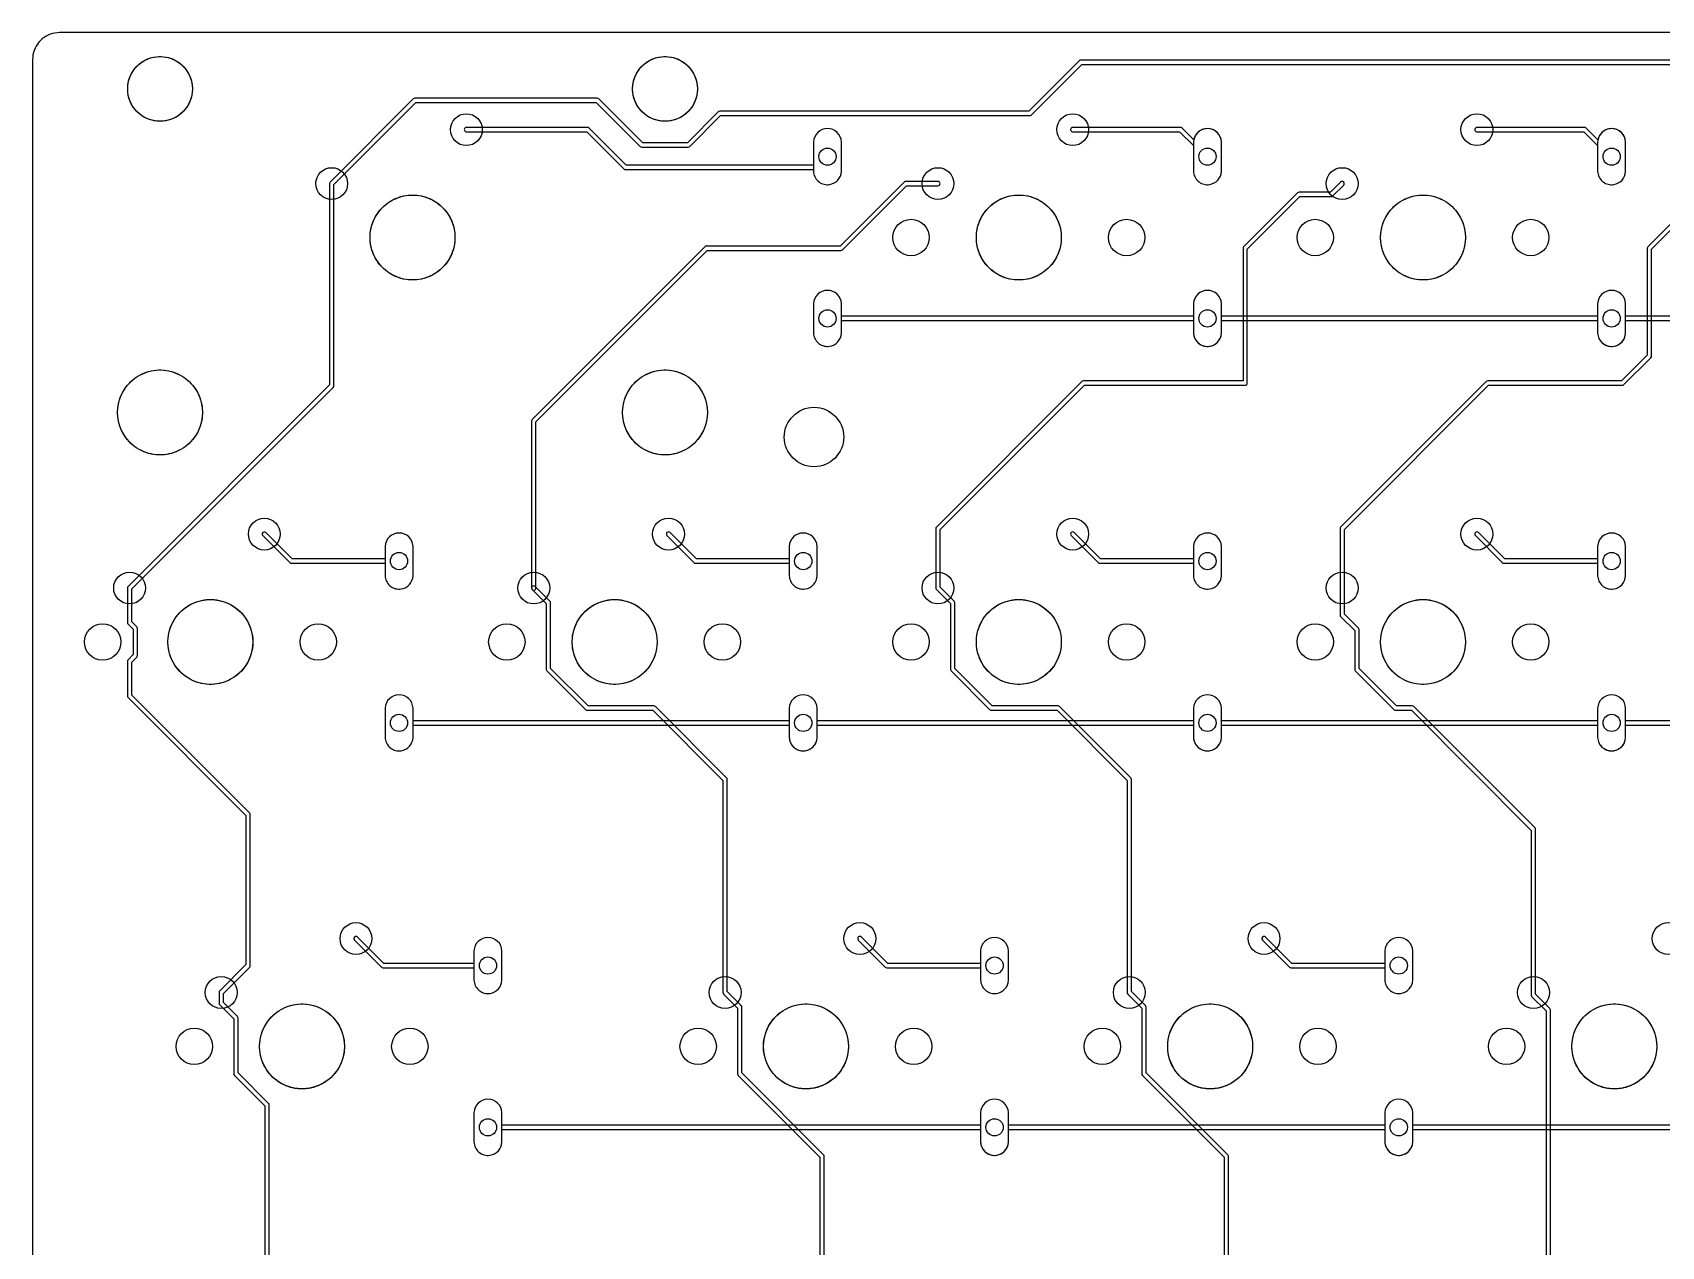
# Model space of a CAD drawing. Header units: millimetres. Extents: x 0 to 364, y 2 to 117.
# Drawn here: x 0 to 76.8, y 59.7 to 116.8 of the extents above; entities that cross this region are included whole.
import ezdxf

# ---------------------------------------------------------------- set-up
doc = ezdxf.new("R2010")
doc.units = ezdxf.units.MM

msp = doc.modelspace()

# ---------------------------------------------------------------- linework, layer by layer
at = {"layer": '16_copper'}
for points in [[(37.562, 109.684, 0.357805), (38.125, 110.305), (38.125, 111.691, 0.952079), (36.805, 111.691), (36.805, 110.305), (36.811, 110.241), (36.824, 110.177), (36.842, 110.115), (36.867, 110.055), (36.898, 109.998), (36.934, 109.944), (36.975, 109.894), (37.021, 109.848), (37.071, 109.807), (37.125, 109.77), (37.182, 109.74), (37.242, 109.715), (37.304, 109.696), (37.368, 109.684), (37.433, 109.677), (37.497, 109.677)], [(55.469, 109.684, 0.357805), (56.032, 110.305), (56.032, 111.691, 0.952079), (54.712, 111.691), (54.712, 110.305), (54.718, 110.241), (54.731, 110.177), (54.749, 110.115), (54.774, 110.055), (54.805, 109.998), (54.841, 109.944), (54.882, 109.894), (54.928, 109.848), (54.978, 109.807), (55.032, 109.77), (55.089, 109.74), (55.149, 109.715), (55.211, 109.696), (55.275, 109.684), (55.34, 109.677), (55.404, 109.677)], [(74.519, 109.684, 0.357805), (75.082, 110.305), (75.082, 111.691, 0.952079), (73.762, 111.691), (73.762, 110.305), (73.768, 110.241), (73.781, 110.177), (73.799, 110.115), (73.824, 110.055), (73.855, 109.998), (73.891, 109.944), (73.932, 109.894), (73.978, 109.848), (74.028, 109.807), (74.082, 109.77), (74.139, 109.74), (74.199, 109.715), (74.261, 109.696), (74.325, 109.684), (74.39, 109.677), (74.454, 109.677)], [(37.562, 102.064, 0.357805), (38.125, 102.685), (38.125, 103.276), (54.712, 103.276), (54.712, 102.685, 0.952079), (56.032, 102.685), (56.032, 104.071, 0.952079), (54.712, 104.071), (54.712, 103.48), (38.125, 103.48), (38.125, 104.071, 0.952079), (36.805, 104.071), (36.805, 102.685), (36.811, 102.621), (36.824, 102.557), (36.842, 102.495), (36.867, 102.435), (36.898, 102.378), (36.934, 102.324), (36.975, 102.274), (37.021, 102.228), (37.071, 102.187), (37.125, 102.15), (37.182, 102.12), (37.242, 102.095), (37.304, 102.076), (37.368, 102.064), (37.433, 102.057), (37.497, 102.057)], [(74.519, 102.064, 0.357805), (75.082, 102.685), (75.082, 104.071, 0.952079), (73.762, 104.071), (73.762, 102.685), (73.768, 102.621), (73.781, 102.557), (73.799, 102.495), (73.824, 102.435), (73.855, 102.378), (73.891, 102.324), (73.932, 102.274), (73.978, 102.228), (74.028, 102.187), (74.082, 102.15), (74.139, 102.12), (74.199, 102.095), (74.261, 102.076), (74.325, 102.064), (74.39, 102.057), (74.454, 102.057)], [(17.369, 90.634, 0.357805), (17.932, 91.255), (17.932, 92.641, 0.952079), (16.612, 92.641), (16.612, 91.255), (16.618, 91.191), (16.631, 91.127), (16.649, 91.065), (16.674, 91.005), (16.705, 90.948), (16.741, 90.894), (16.782, 90.844), (16.828, 90.798), (16.878, 90.757), (16.932, 90.72), (16.989, 90.69), (17.049, 90.665), (17.111, 90.646), (17.175, 90.634), (17.24, 90.627), (17.304, 90.627)], [(36.419, 90.634, 0.357805), (36.982, 91.255), (36.982, 92.641, 0.952079), (35.662, 92.641), (35.662, 91.255), (35.668, 91.191), (35.681, 91.127), (35.699, 91.065), (35.724, 91.005), (35.755, 90.948), (35.791, 90.894), (35.832, 90.844), (35.878, 90.798), (35.928, 90.757), (35.982, 90.72), (36.039, 90.69), (36.099, 90.665), (36.161, 90.646), (36.225, 90.634), (36.29, 90.627), (36.354, 90.627)], [(55.469, 90.634, 0.357805), (56.032, 91.255), (56.032, 92.641, 0.952079), (54.712, 92.641), (54.712, 91.255), (54.718, 91.191), (54.731, 91.127), (54.749, 91.065), (54.774, 91.005), (54.805, 90.948), (54.841, 90.894), (54.882, 90.844), (54.928, 90.798), (54.978, 90.757), (55.032, 90.72), (55.089, 90.69), (55.149, 90.665), (55.211, 90.646), (55.275, 90.634), (55.34, 90.627), (55.404, 90.627)], [(74.519, 90.634, 0.357805), (75.082, 91.255), (75.082, 92.641, 0.952079), (73.762, 92.641), (73.762, 91.255), (73.768, 91.191), (73.781, 91.127), (73.799, 91.065), (73.824, 91.005), (73.855, 90.948), (73.891, 90.894), (73.932, 90.844), (73.978, 90.798), (74.028, 90.757), (74.082, 90.72), (74.139, 90.69), (74.199, 90.665), (74.261, 90.646), (74.325, 90.634), (74.39, 90.627), (74.454, 90.627)], [(17.369, 83.014, 0.357805), (17.932, 83.635), (17.932, 85.021, 0.952079), (16.612, 85.021), (16.612, 83.635), (16.618, 83.571), (16.631, 83.507), (16.649, 83.445), (16.674, 83.385), (16.705, 83.328), (16.741, 83.274), (16.782, 83.224), (16.828, 83.178), (16.878, 83.137), (16.932, 83.1), (16.989, 83.07), (17.049, 83.045), (17.111, 83.026), (17.175, 83.014), (17.24, 83.007), (17.304, 83.007)], [(36.419, 83.014, 0.357805), (36.982, 83.635), (36.982, 85.021, 0.952079), (35.662, 85.021), (35.662, 83.635), (35.668, 83.571), (35.681, 83.507), (35.699, 83.445), (35.724, 83.385), (35.755, 83.328), (35.791, 83.274), (35.832, 83.224), (35.878, 83.178), (35.928, 83.137), (35.982, 83.1), (36.039, 83.07), (36.099, 83.045), (36.161, 83.026), (36.225, 83.014), (36.29, 83.007), (36.354, 83.007)], [(55.469, 83.014, 0.357805), (56.032, 83.635), (56.032, 85.021, 0.952079), (54.712, 85.021), (54.712, 83.635), (54.718, 83.571), (54.731, 83.507), (54.749, 83.445), (54.774, 83.385), (54.805, 83.328), (54.841, 83.274), (54.882, 83.224), (54.928, 83.178), (54.978, 83.137), (55.032, 83.1), (55.089, 83.07), (55.149, 83.045), (55.211, 83.026), (55.275, 83.014), (55.34, 83.007), (55.404, 83.007)], [(74.519, 83.014, 0.357805), (75.082, 83.635), (75.082, 85.021, 0.952079), (73.762, 85.021), (73.762, 83.635), (73.768, 83.571), (73.781, 83.507), (73.799, 83.445), (73.824, 83.385), (73.855, 83.328), (73.891, 83.274), (73.932, 83.224), (73.978, 83.178), (74.028, 83.137), (74.082, 83.1), (74.139, 83.07), (74.199, 83.045), (74.261, 83.026), (74.325, 83.014), (74.39, 83.007), (74.454, 83.007)], [(21.56, 71.584, 0.357805), (22.123, 72.205), (22.123, 73.591, 0.952079), (20.803, 73.591), (20.803, 72.205), (20.809, 72.141), (20.822, 72.077), (20.84, 72.015), (20.865, 71.955), (20.896, 71.898), (20.932, 71.844), (20.973, 71.794), (21.019, 71.748), (21.069, 71.707), (21.123, 71.67), (21.18, 71.64), (21.24, 71.615), (21.302, 71.596), (21.366, 71.584), (21.431, 71.577), (21.495, 71.577)], [(45.436, 71.584, 0.357805), (45.999, 72.205), (45.999, 73.591, 0.952079), (44.679, 73.591), (44.679, 72.205), (44.685, 72.141), (44.698, 72.077), (44.716, 72.015), (44.741, 71.955), (44.772, 71.898), (44.808, 71.844), (44.849, 71.794), (44.895, 71.748), (44.945, 71.707), (44.999, 71.67), (45.056, 71.64), (45.116, 71.615), (45.178, 71.596), (45.242, 71.584), (45.307, 71.577), (45.371, 71.577)], [(64.486, 71.584, 0.357805), (65.049, 72.205), (65.049, 73.591, 0.952079), (63.729, 73.591), (63.729, 72.205), (63.735, 72.141), (63.748, 72.077), (63.766, 72.015), (63.791, 71.955), (63.822, 71.898), (63.858, 71.844), (63.899, 71.794), (63.945, 71.748), (63.995, 71.707), (64.049, 71.67), (64.106, 71.64), (64.166, 71.615), (64.228, 71.596), (64.292, 71.584), (64.357, 71.577), (64.421, 71.577)], [(21.56, 63.964, 0.357805), (22.123, 64.585), (22.123, 65.971, 0.952079), (20.803, 65.971), (20.803, 64.585), (20.809, 64.521), (20.822, 64.457), (20.84, 64.395), (20.865, 64.335), (20.896, 64.278), (20.932, 64.224), (20.973, 64.174), (21.019, 64.128), (21.069, 64.087), (21.123, 64.05), (21.18, 64.02), (21.24, 63.995), (21.302, 63.976), (21.366, 63.964), (21.431, 63.957), (21.495, 63.957)], [(45.436, 63.964, 0.357805), (45.999, 64.585), (45.999, 65.971, 0.952079), (44.679, 65.971), (44.679, 64.585), (44.685, 64.521), (44.698, 64.457), (44.716, 64.395), (44.741, 64.335), (44.772, 64.278), (44.808, 64.224), (44.849, 64.174), (44.895, 64.128), (44.945, 64.087), (44.999, 64.05), (45.056, 64.02), (45.116, 63.995), (45.178, 63.976), (45.242, 63.964), (45.307, 63.957), (45.371, 63.957)], [(64.486, 63.964, 0.357805), (65.049, 64.585), (65.049, 65.971, 0.952079), (63.729, 65.971), (63.729, 64.585), (63.735, 64.521), (63.748, 64.457), (63.766, 64.395), (63.791, 64.335), (63.822, 64.278), (63.858, 64.224), (63.899, 64.174), (63.945, 64.128), (63.995, 64.087), (64.049, 64.05), (64.106, 64.02), (64.166, 63.995), (64.228, 63.976), (64.292, 63.964), (64.357, 63.957), (64.421, 63.957)]]:
    msp.add_lwpolyline(points, format="xyb", close=True, dxfattribs=at)
for points in [[(56.363, 52.62), (56.363, 63.917, 0.198912), (56.333, 63.989), (52.483, 67.839), (52.483, 70.936, 0.198912), (52.453, 71.008), (51.791, 71.67), (51.791, 81.661, 0.198912), (51.761, 81.733), (48.402, 85.092, 0.198912), (48.33, 85.122), (45.233, 85.122), (43.466, 86.889), (43.466, 89.986, 0.198912), (43.436, 90.058), (42.774, 90.72), (42.774, 93.43), (49.572, 100.228), (57.15, 100.228, 0.414214), (57.252, 100.33), (57.252, 106.638), (59.732, 109.118), (61.214, 109.118, 0.198912), (61.286, 109.148), (61.794, 109.656, 1), (61.65, 109.8), (61.172, 109.322), (59.69, 109.322, 0.198912), (59.618, 109.292), (57.078, 106.752, 0.198912), (57.048, 106.68), (57.048, 100.432), (49.53, 100.432, 0.198912), (49.458, 100.402), (42.6, 93.544, 0.198912), (42.57, 93.472), (42.57, 90.678, 0.198912), (42.6, 90.606), (43.263, 89.944), (43.263, 86.847, 0.198912), (43.292, 86.775), (45.119, 84.948, 0.198912), (45.191, 84.919), (48.288, 84.919), (51.587, 81.619), (51.587, 71.628, 0.198912), (51.617, 71.556), (52.28, 70.894), (52.28, 67.797, 0.198912), (52.309, 67.725), (56.159, 63.875), (56.159, 52.578, 0.198912)], [(78.668, 109.292), (76.128, 106.752, 0.198912), (76.098, 106.68), (76.098, 101.642), (74.888, 100.432), (68.58, 100.432, 0.198912), (68.508, 100.402), (61.65, 93.544, 0.198912), (61.62, 93.472), (61.62, 89.408, 0.198912), (61.65, 89.336), (62.313, 88.674), (62.313, 86.847, 0.198912), (62.342, 86.775), (64.169, 84.948, 0.198912), (64.241, 84.919), (64.982, 84.919), (70.637, 79.263), (70.637, 71.501, 0.198912), (70.667, 71.429), (71.33, 70.767), (71.33, 56.458, 0.198912)], [(71.533, 56.5), (71.533, 70.809, 0.198912), (71.503, 70.881), (70.841, 71.543), (70.841, 79.305, 0.198912), (70.811, 79.377), (65.096, 85.092, 0.198912), (65.024, 85.122), (64.283, 85.122), (62.516, 86.889), (62.516, 88.716, 0.198912), (62.486, 88.788), (61.824, 89.45), (61.824, 93.43), (68.622, 100.228), (74.93, 100.228, 0.198912), (75.002, 100.258), (76.272, 101.528, 0.198912), (76.302, 101.6), (76.302, 106.638), (78.782, 109.118)], [(37.313, 52.62), (37.313, 63.917, 0.198912), (37.283, 63.989), (33.433, 67.839), (33.433, 70.936, 0.198912), (33.403, 71.008), (32.741, 71.67), (32.741, 81.661, 0.198912), (32.711, 81.733), (29.352, 85.092, 0.198912), (29.28, 85.122), (26.183, 85.122), (24.416, 86.889), (24.416, 89.986, 0.198912), (24.386, 90.058), (23.694, 90.75, 1), (23.55, 90.606), (24.213, 89.944), (24.213, 86.847, 0.198912), (24.242, 86.775), (26.069, 84.948, 0.198912), (26.141, 84.919), (29.238, 84.919), (32.537, 81.619), (32.537, 71.628, 0.198912), (32.567, 71.556), (33.23, 70.894), (33.23, 67.797, 0.198912), (33.259, 67.725), (37.109, 63.875), (37.109, 52.578, 0.198912)]]:
    msp.add_lwpolyline(points, format="xyb", dxfattribs=at)
at = {"layer": '1_copper'}
for points in [[(287.147, 115.545), (49.403, 115.545, 0.198912), (49.331, 115.515), (46.948, 113.132), (32.386, 113.132, 0.198912), (32.314, 113.102), (30.86, 111.647), (28.754, 111.647), (26.683, 113.719, 0.198912), (26.611, 113.749), (18.016, 113.749, 0.198912), (17.944, 113.719), (14.025, 109.8, 0.198912), (13.995, 109.728), (13.995, 100.245), (4.5, 90.75, 0.198912), (4.47, 90.678), (4.47, 89.046, 0.198912), (4.5, 88.974), (4.74, 88.734), (4.74, 87.542), (4.5, 87.302, 0.198912), (4.47, 87.23), (4.47, 85.598, 0.198912), (4.5, 85.526), (10.058, 79.968), (10.058, 72.94), (8.818, 71.7, 0.198912), (8.788, 71.628), (8.788, 71.12, 0.198912), (8.818, 71.048), (9.481, 70.386), (9.481, 67.797, 0.198912), (9.51, 67.725), (10.947, 66.288), (10.947, 52.578, 0.198912)], [(11.151, 52.62), (11.151, 66.33, 0.198912), (11.121, 66.402), (9.684, 67.839), (9.684, 70.428, 0.198912), (9.654, 70.5), (8.992, 71.162), (8.992, 71.586), (10.232, 72.826, 0.198912), (10.262, 72.898), (10.262, 80.01, 0.198912), (10.232, 80.082), (4.674, 85.64), (4.674, 87.188), (4.914, 87.428, 0.198912), (4.943, 87.5), (4.943, 88.776, 0.198912), (4.914, 88.848), (4.674, 89.088), (4.674, 90.636), (14.169, 100.131, 0.198912), (14.199, 100.203), (14.199, 109.686), (18.058, 113.545), (26.569, 113.545), (28.641, 111.474, 0.198912), (28.712, 111.444), (30.902, 111.444, 0.198912), (30.973, 111.474), (32.428, 112.928), (46.99, 112.928, 0.198912), (47.062, 112.958), (49.445, 115.341), (287.105, 115.341)], [(92.812, 103.48), (75.082, 103.48), (75.082, 104.071, 0.952079), (73.762, 104.071), (73.762, 103.48), (56.032, 103.48), (56.032, 104.071, 0.952079), (54.712, 104.071), (54.712, 102.685), (54.718, 102.621), (54.731, 102.557), (54.749, 102.495), (54.774, 102.435), (54.805, 102.378), (54.841, 102.324), (54.882, 102.274), (54.928, 102.228), (54.978, 102.187), (55.032, 102.15), (55.089, 102.12), (55.149, 102.095), (55.211, 102.076), (55.275, 102.064), (55.34, 102.057), (55.404, 102.057), (55.469, 102.064, 0.357805), (56.032, 102.685), (56.032, 103.276), (73.762, 103.276), (73.762, 102.685, 0.952079), (75.082, 102.685), (75.082, 103.276), (92.812, 103.276)], [(92.812, 84.43), (75.082, 84.43), (75.082, 85.021, 0.952079), (73.762, 85.021), (73.762, 84.43), (56.032, 84.43), (56.032, 85.021, 0.952079), (54.712, 85.021), (54.712, 84.43), (36.982, 84.43), (36.982, 85.021, 0.952079), (35.662, 85.021), (35.662, 84.43), (17.932, 84.43), (17.932, 85.021, 0.952079), (16.612, 85.021), (16.612, 83.635), (16.618, 83.571), (16.631, 83.507), (16.649, 83.445), (16.674, 83.385), (16.705, 83.328), (16.741, 83.274), (16.782, 83.224), (16.828, 83.178), (16.878, 83.137), (16.932, 83.1), (16.989, 83.07), (17.049, 83.045), (17.111, 83.026), (17.175, 83.014), (17.24, 83.007), (17.304, 83.007), (17.369, 83.014, 0.357805), (17.932, 83.635), (17.932, 84.226), (35.662, 84.226), (35.662, 83.635, 0.952079), (36.982, 83.635), (36.982, 84.226), (54.712, 84.226), (54.712, 83.635, 0.952079), (56.032, 83.635), (56.032, 84.226), (73.762, 84.226), (73.762, 83.635, 0.952079), (75.082, 83.635), (75.082, 84.226), (92.812, 84.226)], [(82.779, 65.38), (65.049, 65.38), (65.049, 65.971, 0.952079), (63.729, 65.971), (63.729, 65.38), (45.999, 65.38), (45.999, 65.971, 0.952079), (44.679, 65.971), (44.679, 65.38), (22.123, 65.38), (22.123, 65.971, 0.952079), (20.803, 65.971), (20.803, 64.585), (20.809, 64.521), (20.822, 64.457), (20.84, 64.395), (20.865, 64.335), (20.896, 64.278), (20.932, 64.224), (20.973, 64.174), (21.019, 64.128), (21.069, 64.087), (21.123, 64.05), (21.18, 64.02), (21.24, 63.995), (21.302, 63.976), (21.366, 63.964), (21.431, 63.957), (21.495, 63.957), (21.56, 63.964, 0.357805), (22.123, 64.585), (22.123, 65.176), (44.679, 65.176), (44.679, 64.585, 0.952079), (45.999, 64.585), (45.999, 65.176), (63.729, 65.176), (63.729, 64.585, 0.952079), (65.049, 64.585), (65.049, 65.176), (82.779, 65.176)]]:
    msp.add_lwpolyline(points, format="xyb", dxfattribs=at)
for points in [[(37.562, 109.684, 0.357805), (38.125, 110.305), (38.125, 111.691, 0.952079), (36.805, 111.691), (36.805, 110.592), (27.982, 110.592), (26.234, 112.34, 0.198912), (26.162, 112.37), (20.447, 112.37, 0.921463), (20.43, 112.168), (20.447, 112.166), (26.12, 112.166), (27.868, 110.418, 0.198912), (27.94, 110.388), (36.805, 110.388), (36.805, 110.305), (36.811, 110.241), (36.824, 110.177), (36.842, 110.115), (36.867, 110.055), (36.898, 109.998), (36.934, 109.944), (36.975, 109.894), (37.021, 109.848), (37.071, 109.807), (37.125, 109.77), (37.182, 109.74), (37.242, 109.715), (37.304, 109.696), (37.368, 109.684), (37.433, 109.677), (37.497, 109.677)], [(55.469, 109.684, 0.357805), (56.032, 110.305), (56.032, 111.691, 0.883004), (54.725, 111.789), (54.174, 112.34, 0.198912), (54.102, 112.37), (49.022, 112.37, 0.921463), (49.005, 112.168), (49.022, 112.166), (54.06, 112.166), (54.712, 111.515), (54.712, 110.305), (54.718, 110.241), (54.731, 110.177), (54.749, 110.115), (54.774, 110.055), (54.805, 109.998), (54.841, 109.944), (54.882, 109.894), (54.928, 109.848), (54.978, 109.807), (55.032, 109.77), (55.089, 109.74), (55.149, 109.715), (55.211, 109.696), (55.275, 109.684), (55.34, 109.677), (55.404, 109.677)], [(74.519, 109.684, 0.357805), (75.082, 110.305), (75.082, 111.691, 0.883004), (73.775, 111.789), (73.224, 112.34, 0.198912), (73.152, 112.37), (68.072, 112.37, 0.921463), (68.055, 112.168), (68.072, 112.166), (73.11, 112.166), (73.762, 111.515), (73.762, 110.305), (73.768, 110.241), (73.781, 110.177), (73.799, 110.115), (73.824, 110.055), (73.855, 109.998), (73.891, 109.944), (73.932, 109.894), (73.978, 109.848), (74.028, 109.807), (74.082, 109.77), (74.139, 109.74), (74.199, 109.715), (74.261, 109.696), (74.325, 109.684), (74.39, 109.677), (74.454, 109.677)], [(23.639, 90.578, 0.366248), (23.724, 90.678), (23.724, 98.51), (31.792, 106.578), (38.1, 106.578, 0.198912), (38.172, 106.608), (41.19, 109.626), (42.672, 109.626, 1), (42.672, 109.83), (41.148, 109.83, 0.198912), (41.076, 109.8), (38.058, 106.782), (31.75, 106.782, 0.198912), (31.678, 106.752), (23.55, 98.624, 0.198912), (23.52, 98.552), (23.52, 90.678), (23.524, 90.653), (23.533, 90.63), (23.547, 90.609), (23.566, 90.593), (23.589, 90.582), (23.614, 90.577)], [(37.562, 102.064, 0.357805), (38.125, 102.685), (38.125, 104.071, 0.952079), (36.805, 104.071), (36.805, 102.685), (36.811, 102.621), (36.824, 102.557), (36.842, 102.495), (36.867, 102.435), (36.898, 102.378), (36.934, 102.324), (36.975, 102.274), (37.021, 102.228), (37.071, 102.187), (37.125, 102.15), (37.182, 102.12), (37.242, 102.095), (37.304, 102.076), (37.368, 102.064), (37.433, 102.057), (37.497, 102.057)], [(17.369, 90.634, 0.357805), (17.932, 91.255), (17.932, 92.641, 0.952079), (16.612, 92.641), (16.612, 92.05), (12.234, 92.05), (10.994, 93.29, 1), (10.85, 93.146), (12.12, 91.876, 0.198912), (12.192, 91.846), (16.612, 91.846), (16.612, 91.255), (16.618, 91.191), (16.631, 91.127), (16.649, 91.065), (16.674, 91.005), (16.705, 90.948), (16.741, 90.894), (16.782, 90.844), (16.828, 90.798), (16.878, 90.757), (16.932, 90.72), (16.989, 90.69), (17.049, 90.665), (17.111, 90.646), (17.175, 90.634), (17.24, 90.627), (17.304, 90.627)], [(36.419, 90.634, 0.357805), (36.982, 91.255), (36.982, 92.641, 0.952079), (35.662, 92.641), (35.662, 92.05), (31.284, 92.05), (30.044, 93.29, 1), (29.9, 93.146), (31.17, 91.876, 0.198912), (31.242, 91.846), (35.662, 91.846), (35.662, 91.255), (35.668, 91.191), (35.681, 91.127), (35.699, 91.065), (35.724, 91.005), (35.755, 90.948), (35.791, 90.894), (35.832, 90.844), (35.878, 90.798), (35.928, 90.757), (35.982, 90.72), (36.039, 90.69), (36.099, 90.665), (36.161, 90.646), (36.225, 90.634), (36.29, 90.627), (36.354, 90.627)], [(55.469, 90.634, 0.357805), (56.032, 91.255), (56.032, 92.641, 0.952079), (54.712, 92.641), (54.712, 92.05), (50.334, 92.05), (49.094, 93.29, 1), (48.95, 93.146), (50.22, 91.876, 0.198912), (50.292, 91.846), (54.712, 91.846), (54.712, 91.255), (54.718, 91.191), (54.731, 91.127), (54.749, 91.065), (54.774, 91.005), (54.805, 90.948), (54.841, 90.894), (54.882, 90.844), (54.928, 90.798), (54.978, 90.757), (55.032, 90.72), (55.089, 90.69), (55.149, 90.665), (55.211, 90.646), (55.275, 90.634), (55.34, 90.627), (55.404, 90.627)], [(74.519, 90.634, 0.357805), (75.082, 91.255), (75.082, 92.641, 0.952079), (73.762, 92.641), (73.762, 92.05), (69.384, 92.05), (68.144, 93.29, 1), (68, 93.146), (69.27, 91.876, 0.198912), (69.342, 91.846), (73.762, 91.846), (73.762, 91.255), (73.768, 91.191), (73.781, 91.127), (73.799, 91.065), (73.824, 91.005), (73.855, 90.948), (73.891, 90.894), (73.932, 90.844), (73.978, 90.798), (74.028, 90.757), (74.082, 90.72), (74.139, 90.69), (74.199, 90.665), (74.261, 90.646), (74.325, 90.634), (74.39, 90.627), (74.454, 90.627)], [(21.56, 71.584, 0.357805), (22.123, 72.205), (22.123, 73.591, 0.952079), (20.803, 73.591), (20.803, 73), (16.552, 73), (15.312, 74.24, 1), (15.168, 74.096), (16.438, 72.826, 0.198912), (16.51, 72.796), (20.803, 72.796), (20.803, 72.205), (20.809, 72.141), (20.822, 72.077), (20.84, 72.015), (20.865, 71.955), (20.896, 71.898), (20.932, 71.844), (20.973, 71.794), (21.019, 71.748), (21.069, 71.707), (21.123, 71.67), (21.18, 71.64), (21.24, 71.615), (21.302, 71.596), (21.366, 71.584), (21.431, 71.577), (21.495, 71.577)], [(45.436, 71.584, 0.357805), (45.999, 72.205), (45.999, 73.591, 0.952079), (44.679, 73.591), (44.679, 73), (40.301, 73), (39.061, 74.24, 1), (38.917, 74.096), (40.187, 72.826, 0.198912), (40.259, 72.796), (44.679, 72.796), (44.679, 72.205), (44.685, 72.141), (44.698, 72.077), (44.716, 72.015), (44.741, 71.955), (44.772, 71.898), (44.808, 71.844), (44.849, 71.794), (44.895, 71.748), (44.945, 71.707), (44.999, 71.67), (45.056, 71.64), (45.116, 71.615), (45.178, 71.596), (45.242, 71.584), (45.307, 71.577), (45.371, 71.577)], [(64.486, 71.584, 0.357805), (65.049, 72.205), (65.049, 73.591, 0.952079), (63.729, 73.591), (63.729, 73), (59.351, 73), (58.111, 74.24, 1), (57.967, 74.096), (59.237, 72.826, 0.198912), (59.309, 72.796), (63.729, 72.796), (63.729, 72.205), (63.735, 72.141), (63.748, 72.077), (63.766, 72.015), (63.791, 71.955), (63.822, 71.898), (63.858, 71.844), (63.899, 71.794), (63.945, 71.748), (63.995, 71.707), (64.049, 71.67), (64.106, 71.64), (64.166, 71.615), (64.228, 71.596), (64.292, 71.584), (64.357, 71.577), (64.421, 71.577)]]:
    msp.add_lwpolyline(points, format="xyb", close=True, dxfattribs=at)
at = {"layer": 'drills_NPTH'}
for centre, radius in [((6.007, 114.188), 1.525), ((29.807, 114.188), 1.525), ((17.907, 107.188), 2), ((46.482, 107.188), 2), ((65.532, 107.188), 2), ((6.007, 98.948), 2), ((29.807, 98.948), 2), ((8.382, 88.138), 2), ((27.432, 88.138), 2), ((46.482, 88.138), 2), ((65.532, 88.138), 2), ((12.7, 69.088), 2), ((36.449, 69.088), 2), ((55.499, 69.088), 2), ((74.549, 69.088), 2)]:
    msp.add_circle(centre, radius, dxfattribs=at)
at = {"layer": 'drills_PTH'}
for centre, radius in [((20.447, 112.268), 0.75), ((49.022, 112.268), 0.75), ((68.072, 112.268), 0.75), ((37.465, 110.998), 0.406), ((55.372, 110.998), 0.406), ((74.422, 110.998), 0.406), ((14.097, 109.728), 0.75), ((42.672, 109.728), 0.75), ((61.722, 109.728), 0.75), ((41.402, 107.188), 0.857), ((51.562, 107.188), 0.857), ((60.452, 107.188), 0.857), ((70.612, 107.188), 0.857), ((37.465, 103.378), 0.406), ((55.372, 103.378), 0.406), ((74.422, 103.378), 0.406), ((36.83, 97.79), 1.4), ((10.922, 93.218), 0.75), ((29.972, 93.218), 0.75), ((49.022, 93.218), 0.75), ((68.072, 93.218), 0.75), ((17.272, 91.948), 0.406), ((36.322, 91.948), 0.406), ((55.372, 91.948), 0.406), ((74.422, 91.948), 0.406), ((4.572, 90.678), 0.75), ((23.622, 90.678), 0.75), ((42.672, 90.678), 0.75), ((61.722, 90.678), 0.75), ((3.302, 88.138), 0.857), ((13.462, 88.138), 0.857), ((22.352, 88.138), 0.857), ((32.512, 88.138), 0.857), ((41.402, 88.138), 0.857), ((51.562, 88.138), 0.857), ((60.452, 88.138), 0.857), ((70.612, 88.138), 0.857), ((17.272, 84.328), 0.406), ((36.322, 84.328), 0.406), ((55.372, 84.328), 0.406), ((74.422, 84.328), 0.406), ((15.24, 74.168), 0.75), ((38.989, 74.168), 0.75), ((58.039, 74.168), 0.75), ((77.089, 74.168), 0.75), ((21.463, 72.898), 0.406), ((45.339, 72.898), 0.406), ((64.389, 72.898), 0.406), ((8.89, 71.628), 0.75), ((32.639, 71.628), 0.75), ((51.689, 71.628), 0.75), ((70.739, 71.628), 0.75), ((7.62, 69.088), 0.857), ((17.78, 69.088), 0.857), ((31.369, 69.088), 0.857), ((41.529, 69.088), 0.857), ((50.419, 69.088), 0.857), ((60.579, 69.088), 0.857), ((69.469, 69.088), 0.857), ((21.463, 65.278), 0.406), ((45.339, 65.278), 0.406), ((64.389, 65.278), 0.406)]:
    msp.add_circle(centre, radius, dxfattribs=at)
at = {"layer": 'holes'}
for points in [[(7.532, 114.134), (7.524, 114.025), (7.509, 113.917), (7.486, 113.811), (7.455, 113.706), (7.417, 113.604), (7.372, 113.505), (7.319, 113.409), (7.26, 113.318), (7.195, 113.231), (7.124, 113.148), (7.047, 113.071), (6.965, 113), (6.877, 112.935), (6.786, 112.876), (6.69, 112.823), (6.591, 112.778), (6.489, 112.74), (6.384, 112.709), (6.278, 112.686), (6.17, 112.671), (6.061, 112.663), (5.953, 112.663), (5.844, 112.671), (5.736, 112.686), (5.63, 112.709), (5.525, 112.74), (5.423, 112.778), (5.324, 112.823), (5.228, 112.876), (5.137, 112.935), (5.05, 113), (4.967, 113.071), (4.89, 113.148), (4.819, 113.231), (4.754, 113.318), (4.695, 113.409), (4.642, 113.505), (4.597, 113.604), (4.559, 113.706), (4.528, 113.811), (4.505, 113.917), (4.49, 114.025), (4.482, 114.134), (4.482, 114.242), (4.49, 114.351), (4.505, 114.459), (4.528, 114.565), (4.559, 114.67), (4.597, 114.772), (4.642, 114.871), (4.695, 114.967), (4.754, 115.058), (4.819, 115.146), (4.89, 115.228), (4.967, 115.305), (5.05, 115.376), (5.137, 115.441), (5.228, 115.5), (5.324, 115.553), (5.423, 115.598), (5.525, 115.636), (5.63, 115.667), (5.736, 115.69), (5.844, 115.705), (5.953, 115.713), (6.061, 115.713), (6.17, 115.705), (6.278, 115.69), (6.384, 115.667), (6.489, 115.636), (6.591, 115.598), (6.69, 115.553), (6.786, 115.5), (6.877, 115.441), (6.965, 115.376), (7.047, 115.305), (7.124, 115.228), (7.195, 115.146), (7.26, 115.058), (7.319, 114.967), (7.372, 114.871), (7.417, 114.772), (7.455, 114.67), (7.486, 114.565), (7.509, 114.459), (7.524, 114.351), (7.532, 114.242), (7.532, 114.134)], [(31.332, 114.134), (31.324, 114.025), (31.309, 113.917), (31.286, 113.811), (31.255, 113.706), (31.217, 113.604), (31.172, 113.505), (31.119, 113.409), (31.06, 113.318), (30.995, 113.231), (30.924, 113.148), (30.847, 113.071), (30.765, 113), (30.677, 112.935), (30.586, 112.876), (30.49, 112.823), (30.391, 112.778), (30.289, 112.74), (30.184, 112.709), (30.078, 112.686), (29.97, 112.671), (29.861, 112.663), (29.753, 112.663), (29.644, 112.671), (29.536, 112.686), (29.43, 112.709), (29.325, 112.74), (29.223, 112.778), (29.124, 112.823), (29.028, 112.876), (28.937, 112.935), (28.85, 113), (28.767, 113.071), (28.69, 113.148), (28.619, 113.231), (28.554, 113.318), (28.495, 113.409), (28.442, 113.505), (28.397, 113.604), (28.359, 113.706), (28.328, 113.811), (28.305, 113.917), (28.29, 114.025), (28.282, 114.134), (28.282, 114.242), (28.29, 114.351), (28.305, 114.459), (28.328, 114.565), (28.359, 114.67), (28.397, 114.772), (28.442, 114.871), (28.495, 114.967), (28.554, 115.058), (28.619, 115.146), (28.69, 115.228), (28.767, 115.305), (28.85, 115.376), (28.937, 115.441), (29.028, 115.5), (29.124, 115.553), (29.223, 115.598), (29.325, 115.636), (29.43, 115.667), (29.536, 115.69), (29.644, 115.705), (29.753, 115.713), (29.861, 115.713), (29.97, 115.705), (30.078, 115.69), (30.184, 115.667), (30.289, 115.636), (30.391, 115.598), (30.49, 115.553), (30.586, 115.5), (30.677, 115.441), (30.765, 115.376), (30.847, 115.305), (30.924, 115.228), (30.995, 115.146), (31.06, 115.058), (31.119, 114.967), (31.172, 114.871), (31.217, 114.772), (31.255, 114.67), (31.286, 114.565), (31.309, 114.459), (31.324, 114.351), (31.332, 114.242), (31.332, 114.134)], [(19.907, 107.128), (19.9, 107.007), (19.885, 106.887), (19.863, 106.768), (19.834, 106.651), (19.798, 106.535), (19.756, 106.422), (19.706, 106.312), (19.65, 106.205), (19.587, 106.102), (19.519, 106.002), (19.444, 105.907), (19.364, 105.817), (19.278, 105.731), (19.188, 105.651), (19.093, 105.576), (18.993, 105.508), (18.89, 105.445), (18.783, 105.389), (18.673, 105.339), (18.56, 105.297), (18.444, 105.261), (18.327, 105.232), (18.208, 105.21), (18.088, 105.195), (17.967, 105.188), (17.847, 105.188), (17.726, 105.195), (17.606, 105.21), (17.487, 105.232), (17.37, 105.261), (17.254, 105.297), (17.141, 105.339), (17.031, 105.389), (16.924, 105.445), (16.821, 105.508), (16.721, 105.576), (16.626, 105.651), (16.536, 105.731), (16.45, 105.817), (16.37, 105.907), (16.295, 106.002), (16.227, 106.102), (16.164, 106.205), (16.108, 106.312), (16.058, 106.422), (16.016, 106.535), (15.98, 106.651), (15.951, 106.768), (15.929, 106.887), (15.914, 107.007), (15.907, 107.128), (15.907, 107.248), (15.914, 107.369), (15.929, 107.489), (15.951, 107.608), (15.98, 107.725), (16.016, 107.841), (16.058, 107.954), (16.108, 108.064), (16.164, 108.171), (16.227, 108.274), (16.295, 108.374), (16.37, 108.469), (16.45, 108.559), (16.536, 108.645), (16.626, 108.725), (16.721, 108.8), (16.821, 108.868), (16.924, 108.931), (17.031, 108.987), (17.141, 109.037), (17.254, 109.079), (17.37, 109.115), (17.487, 109.144), (17.606, 109.166), (17.726, 109.181), (17.847, 109.188), (17.967, 109.188), (18.088, 109.181), (18.208, 109.166), (18.327, 109.144), (18.444, 109.115), (18.56, 109.079), (18.673, 109.037), (18.783, 108.987), (18.89, 108.931), (18.993, 108.868), (19.093, 108.8), (19.188, 108.725), (19.278, 108.645), (19.364, 108.559), (19.444, 108.469), (19.519, 108.374), (19.587, 108.274), (19.65, 108.171), (19.706, 108.064), (19.756, 107.954), (19.798, 107.841), (19.834, 107.725), (19.863, 107.608), (19.885, 107.489), (19.9, 107.369), (19.907, 107.248), (19.907, 107.128)], [(48.482, 107.128), (48.475, 107.007), (48.46, 106.887), (48.439, 106.768), (48.41, 106.651), (48.374, 106.535), (48.331, 106.422), (48.281, 106.312), (48.225, 106.205), (48.162, 106.101), (48.094, 106.002), (48.019, 105.907), (47.939, 105.816), (47.854, 105.731), (47.763, 105.651), (47.668, 105.576), (47.569, 105.508), (47.465, 105.445), (47.358, 105.389), (47.248, 105.339), (47.135, 105.296), (47.019, 105.26), (46.902, 105.231), (46.783, 105.21), (46.663, 105.195), (46.542, 105.188), (46.422, 105.188), (46.301, 105.195), (46.181, 105.21), (46.062, 105.231), (45.945, 105.26), (45.829, 105.296), (45.716, 105.339), (45.606, 105.389), (45.499, 105.445), (45.395, 105.508), (45.296, 105.576), (45.201, 105.651), (45.11, 105.731), (45.025, 105.816), (44.945, 105.907), (44.87, 106.002), (44.802, 106.101), (44.739, 106.205), (44.683, 106.312), (44.633, 106.422), (44.59, 106.535), (44.554, 106.651), (44.525, 106.768), (44.504, 106.887), (44.489, 107.007), (44.482, 107.128), (44.482, 107.248), (44.489, 107.369), (44.504, 107.489), (44.525, 107.608), (44.554, 107.725), (44.59, 107.841), (44.633, 107.954), (44.683, 108.064), (44.739, 108.171), (44.802, 108.275), (44.87, 108.374), (44.945, 108.469), (45.025, 108.56), (45.11, 108.645), (45.201, 108.725), (45.296, 108.8), (45.395, 108.868), (45.499, 108.931), (45.606, 108.987), (45.716, 109.037), (45.829, 109.08), (45.945, 109.116), (46.062, 109.145), (46.181, 109.166), (46.301, 109.181), (46.422, 109.188), (46.542, 109.188), (46.663, 109.181), (46.783, 109.166), (46.902, 109.145), (47.019, 109.116), (47.135, 109.08), (47.248, 109.037), (47.358, 108.987), (47.465, 108.931), (47.569, 108.868), (47.668, 108.8), (47.763, 108.725), (47.854, 108.645), (47.939, 108.56), (48.019, 108.469), (48.094, 108.374), (48.162, 108.275), (48.225, 108.171), (48.281, 108.064), (48.331, 107.954), (48.374, 107.841), (48.41, 107.725), (48.439, 107.608), (48.46, 107.489), (48.475, 107.369), (48.482, 107.248), (48.482, 107.128)], [(67.532, 107.128), (67.525, 107.007), (67.51, 106.887), (67.489, 106.768), (67.46, 106.651), (67.424, 106.535), (67.381, 106.422), (67.331, 106.312), (67.275, 106.205), (67.212, 106.101), (67.144, 106.002), (67.069, 105.907), (66.989, 105.816), (66.904, 105.731), (66.813, 105.651), (66.718, 105.576), (66.619, 105.508), (66.515, 105.445), (66.408, 105.389), (66.298, 105.339), (66.185, 105.296), (66.069, 105.26), (65.952, 105.231), (65.833, 105.21), (65.713, 105.195), (65.592, 105.188), (65.472, 105.188), (65.351, 105.195), (65.231, 105.21), (65.112, 105.231), (64.995, 105.26), (64.879, 105.296), (64.766, 105.339), (64.656, 105.389), (64.549, 105.445), (64.445, 105.508), (64.346, 105.576), (64.251, 105.651), (64.16, 105.731), (64.075, 105.816), (63.995, 105.907), (63.92, 106.002), (63.852, 106.101), (63.789, 106.205), (63.733, 106.312), (63.683, 106.422), (63.64, 106.535), (63.604, 106.651), (63.575, 106.768), (63.554, 106.887), (63.539, 107.007), (63.532, 107.128), (63.532, 107.248), (63.539, 107.369), (63.554, 107.489), (63.575, 107.608), (63.604, 107.725), (63.64, 107.841), (63.683, 107.954), (63.733, 108.064), (63.789, 108.171), (63.852, 108.275), (63.92, 108.374), (63.995, 108.469), (64.075, 108.56), (64.16, 108.645), (64.251, 108.725), (64.346, 108.8), (64.445, 108.868), (64.549, 108.931), (64.656, 108.987), (64.766, 109.037), (64.879, 109.08), (64.995, 109.116), (65.112, 109.145), (65.231, 109.166), (65.351, 109.181), (65.472, 109.188), (65.592, 109.188), (65.713, 109.181), (65.833, 109.166), (65.952, 109.145), (66.069, 109.116), (66.185, 109.08), (66.298, 109.037), (66.408, 108.987), (66.515, 108.931), (66.619, 108.868), (66.718, 108.8), (66.813, 108.725), (66.904, 108.645), (66.989, 108.56), (67.069, 108.469), (67.144, 108.374), (67.212, 108.275), (67.275, 108.171), (67.331, 108.064), (67.381, 107.954), (67.424, 107.841), (67.46, 107.725), (67.489, 107.608), (67.51, 107.489), (67.525, 107.369), (67.532, 107.248), (67.532, 107.128)], [(8.007, 98.888), (8, 98.767), (7.985, 98.647), (7.963, 98.528), (7.934, 98.411), (7.898, 98.295), (7.856, 98.182), (7.806, 98.072), (7.75, 97.965), (7.687, 97.862), (7.619, 97.762), (7.544, 97.667), (7.464, 97.577), (7.378, 97.491), (7.288, 97.411), (7.193, 97.336), (7.093, 97.268), (6.99, 97.205), (6.883, 97.149), (6.773, 97.099), (6.66, 97.057), (6.544, 97.021), (6.427, 96.992), (6.308, 96.97), (6.188, 96.955), (6.067, 96.948), (5.947, 96.948), (5.826, 96.955), (5.706, 96.97), (5.587, 96.992), (5.47, 97.021), (5.354, 97.057), (5.241, 97.099), (5.131, 97.149), (5.024, 97.205), (4.921, 97.268), (4.821, 97.336), (4.726, 97.411), (4.636, 97.491), (4.55, 97.577), (4.47, 97.667), (4.395, 97.762), (4.327, 97.862), (4.264, 97.965), (4.208, 98.072), (4.158, 98.182), (4.116, 98.295), (4.08, 98.411), (4.051, 98.528), (4.029, 98.647), (4.014, 98.767), (4.007, 98.888), (4.007, 99.008), (4.014, 99.129), (4.029, 99.249), (4.051, 99.368), (4.08, 99.485), (4.116, 99.601), (4.158, 99.714), (4.208, 99.824), (4.264, 99.931), (4.327, 100.034), (4.395, 100.134), (4.47, 100.229), (4.55, 100.319), (4.636, 100.405), (4.726, 100.485), (4.821, 100.56), (4.921, 100.628), (5.024, 100.691), (5.131, 100.747), (5.241, 100.797), (5.354, 100.839), (5.47, 100.875), (5.587, 100.904), (5.706, 100.926), (5.826, 100.941), (5.947, 100.948), (6.067, 100.948), (6.188, 100.941), (6.308, 100.926), (6.427, 100.904), (6.544, 100.875), (6.66, 100.839), (6.773, 100.797), (6.883, 100.747), (6.99, 100.691), (7.093, 100.628), (7.193, 100.56), (7.288, 100.485), (7.378, 100.405), (7.464, 100.319), (7.544, 100.229), (7.619, 100.134), (7.687, 100.034), (7.75, 99.931), (7.806, 99.824), (7.856, 99.714), (7.898, 99.601), (7.934, 99.485), (7.963, 99.368), (7.985, 99.249), (8, 99.129), (8.007, 99.008), (8.007, 98.888)], [(31.807, 98.888), (31.8, 98.767), (31.785, 98.647), (31.763, 98.528), (31.734, 98.411), (31.698, 98.295), (31.656, 98.182), (31.606, 98.072), (31.55, 97.965), (31.487, 97.862), (31.419, 97.762), (31.344, 97.667), (31.264, 97.577), (31.178, 97.491), (31.088, 97.411), (30.993, 97.336), (30.893, 97.268), (30.79, 97.205), (30.683, 97.149), (30.573, 97.099), (30.46, 97.057), (30.344, 97.021), (30.227, 96.992), (30.108, 96.97), (29.988, 96.955), (29.867, 96.948), (29.747, 96.948), (29.626, 96.955), (29.506, 96.97), (29.387, 96.992), (29.27, 97.021), (29.154, 97.057), (29.041, 97.099), (28.931, 97.149), (28.824, 97.205), (28.721, 97.268), (28.621, 97.336), (28.526, 97.411), (28.436, 97.491), (28.35, 97.577), (28.27, 97.667), (28.195, 97.762), (28.127, 97.862), (28.064, 97.965), (28.008, 98.072), (27.958, 98.182), (27.916, 98.295), (27.88, 98.411), (27.851, 98.528), (27.829, 98.647), (27.814, 98.767), (27.807, 98.888), (27.807, 99.008), (27.814, 99.129), (27.829, 99.249), (27.851, 99.368), (27.88, 99.485), (27.916, 99.601), (27.958, 99.714), (28.008, 99.824), (28.064, 99.931), (28.127, 100.034), (28.195, 100.134), (28.27, 100.229), (28.35, 100.319), (28.436, 100.405), (28.526, 100.485), (28.621, 100.56), (28.721, 100.628), (28.824, 100.691), (28.931, 100.747), (29.041, 100.797), (29.154, 100.839), (29.27, 100.875), (29.387, 100.904), (29.506, 100.926), (29.626, 100.941), (29.747, 100.948), (29.867, 100.948), (29.988, 100.941), (30.108, 100.926), (30.227, 100.904), (30.344, 100.875), (30.46, 100.839), (30.573, 100.797), (30.683, 100.747), (30.79, 100.691), (30.893, 100.628), (30.993, 100.56), (31.088, 100.485), (31.178, 100.405), (31.264, 100.319), (31.344, 100.229), (31.419, 100.134), (31.487, 100.034), (31.55, 99.931), (31.606, 99.824), (31.656, 99.714), (31.698, 99.601), (31.734, 99.485), (31.763, 99.368), (31.785, 99.249), (31.8, 99.129), (31.807, 99.008), (31.807, 98.888)], [(10.382, 88.078), (10.375, 87.957), (10.36, 87.837), (10.339, 87.718), (10.31, 87.601), (10.274, 87.485), (10.231, 87.372), (10.181, 87.262), (10.125, 87.155), (10.062, 87.051), (9.994, 86.952), (9.919, 86.857), (9.839, 86.766), (9.754, 86.681), (9.663, 86.601), (9.568, 86.526), (9.469, 86.458), (9.365, 86.395), (9.258, 86.339), (9.148, 86.289), (9.035, 86.246), (8.919, 86.21), (8.802, 86.181), (8.683, 86.16), (8.563, 86.145), (8.442, 86.138), (8.322, 86.138), (8.201, 86.145), (8.081, 86.16), (7.962, 86.181), (7.845, 86.21), (7.729, 86.246), (7.616, 86.289), (7.506, 86.339), (7.399, 86.395), (7.295, 86.458), (7.196, 86.526), (7.101, 86.601), (7.01, 86.681), (6.925, 86.766), (6.845, 86.857), (6.77, 86.952), (6.702, 87.051), (6.639, 87.155), (6.583, 87.262), (6.533, 87.372), (6.49, 87.485), (6.454, 87.601), (6.425, 87.718), (6.404, 87.837), (6.389, 87.957), (6.382, 88.078), (6.382, 88.198), (6.389, 88.319), (6.404, 88.439), (6.425, 88.558), (6.454, 88.675), (6.49, 88.791), (6.533, 88.904), (6.583, 89.014), (6.639, 89.121), (6.702, 89.225), (6.77, 89.324), (6.845, 89.419), (6.925, 89.51), (7.01, 89.595), (7.101, 89.675), (7.196, 89.75), (7.295, 89.818), (7.399, 89.881), (7.506, 89.937), (7.616, 89.987), (7.729, 90.03), (7.845, 90.066), (7.962, 90.095), (8.081, 90.116), (8.201, 90.131), (8.322, 90.138), (8.442, 90.138), (8.563, 90.131), (8.683, 90.116), (8.802, 90.095), (8.919, 90.066), (9.035, 90.03), (9.148, 89.987), (9.258, 89.937), (9.365, 89.881), (9.469, 89.818), (9.568, 89.75), (9.663, 89.675), (9.754, 89.595), (9.839, 89.51), (9.919, 89.419), (9.994, 89.324), (10.062, 89.225), (10.125, 89.121), (10.181, 89.014), (10.231, 88.904), (10.274, 88.791), (10.31, 88.675), (10.339, 88.558), (10.36, 88.439), (10.375, 88.319), (10.382, 88.198), (10.382, 88.078)], [(29.432, 88.078), (29.425, 87.957), (29.41, 87.837), (29.389, 87.718), (29.36, 87.601), (29.324, 87.485), (29.281, 87.372), (29.231, 87.262), (29.175, 87.155), (29.112, 87.051), (29.044, 86.952), (28.969, 86.857), (28.889, 86.766), (28.804, 86.681), (28.713, 86.601), (28.618, 86.526), (28.519, 86.458), (28.415, 86.395), (28.308, 86.339), (28.198, 86.289), (28.085, 86.246), (27.969, 86.21), (27.852, 86.181), (27.733, 86.16), (27.613, 86.145), (27.492, 86.138), (27.372, 86.138), (27.251, 86.145), (27.131, 86.16), (27.012, 86.181), (26.895, 86.21), (26.779, 86.246), (26.666, 86.289), (26.556, 86.339), (26.449, 86.395), (26.345, 86.458), (26.246, 86.526), (26.151, 86.601), (26.06, 86.681), (25.975, 86.766), (25.895, 86.857), (25.82, 86.952), (25.752, 87.051), (25.689, 87.155), (25.633, 87.262), (25.583, 87.372), (25.54, 87.485), (25.504, 87.601), (25.475, 87.718), (25.454, 87.837), (25.439, 87.957), (25.432, 88.078), (25.432, 88.198), (25.439, 88.319), (25.454, 88.439), (25.475, 88.558), (25.504, 88.675), (25.54, 88.791), (25.583, 88.904), (25.633, 89.014), (25.689, 89.121), (25.752, 89.225), (25.82, 89.324), (25.895, 89.419), (25.975, 89.51), (26.06, 89.595), (26.151, 89.675), (26.246, 89.75), (26.345, 89.818), (26.449, 89.881), (26.556, 89.937), (26.666, 89.987), (26.779, 90.03), (26.895, 90.066), (27.012, 90.095), (27.131, 90.116), (27.251, 90.131), (27.372, 90.138), (27.492, 90.138), (27.613, 90.131), (27.733, 90.116), (27.852, 90.095), (27.969, 90.066), (28.085, 90.03), (28.198, 89.987), (28.308, 89.937), (28.415, 89.881), (28.519, 89.818), (28.618, 89.75), (28.713, 89.675), (28.804, 89.595), (28.889, 89.51), (28.969, 89.419), (29.044, 89.324), (29.112, 89.225), (29.175, 89.121), (29.231, 89.014), (29.281, 88.904), (29.324, 88.791), (29.36, 88.675), (29.389, 88.558), (29.41, 88.439), (29.425, 88.319), (29.432, 88.198), (29.432, 88.078)], [(48.482, 88.078), (48.475, 87.957), (48.46, 87.837), (48.439, 87.718), (48.41, 87.601), (48.374, 87.485), (48.331, 87.372), (48.281, 87.262), (48.225, 87.155), (48.162, 87.051), (48.094, 86.952), (48.019, 86.857), (47.939, 86.766), (47.854, 86.681), (47.763, 86.601), (47.668, 86.526), (47.569, 86.458), (47.465, 86.395), (47.358, 86.339), (47.248, 86.289), (47.135, 86.246), (47.019, 86.21), (46.902, 86.181), (46.783, 86.16), (46.663, 86.145), (46.542, 86.138), (46.422, 86.138), (46.301, 86.145), (46.181, 86.16), (46.062, 86.181), (45.945, 86.21), (45.829, 86.246), (45.716, 86.289), (45.606, 86.339), (45.499, 86.395), (45.395, 86.458), (45.296, 86.526), (45.201, 86.601), (45.11, 86.681), (45.025, 86.766), (44.945, 86.857), (44.87, 86.952), (44.802, 87.051), (44.739, 87.155), (44.683, 87.262), (44.633, 87.372), (44.59, 87.485), (44.554, 87.601), (44.525, 87.718), (44.504, 87.837), (44.489, 87.957), (44.482, 88.078), (44.482, 88.198), (44.489, 88.319), (44.504, 88.439), (44.525, 88.558), (44.554, 88.675), (44.59, 88.791), (44.633, 88.904), (44.683, 89.014), (44.739, 89.121), (44.802, 89.225), (44.87, 89.324), (44.945, 89.419), (45.025, 89.51), (45.11, 89.595), (45.201, 89.675), (45.296, 89.75), (45.395, 89.818), (45.499, 89.881), (45.606, 89.937), (45.716, 89.987), (45.829, 90.03), (45.945, 90.066), (46.062, 90.095), (46.181, 90.116), (46.301, 90.131), (46.422, 90.138), (46.542, 90.138), (46.663, 90.131), (46.783, 90.116), (46.902, 90.095), (47.019, 90.066), (47.135, 90.03), (47.248, 89.987), (47.358, 89.937), (47.465, 89.881), (47.569, 89.818), (47.668, 89.75), (47.763, 89.675), (47.854, 89.595), (47.939, 89.51), (48.019, 89.419), (48.094, 89.324), (48.162, 89.225), (48.225, 89.121), (48.281, 89.014), (48.331, 88.904), (48.374, 88.791), (48.41, 88.675), (48.439, 88.558), (48.46, 88.439), (48.475, 88.319), (48.482, 88.198), (48.482, 88.078)], [(67.532, 88.078), (67.525, 87.957), (67.51, 87.837), (67.489, 87.718), (67.46, 87.601), (67.424, 87.485), (67.381, 87.372), (67.331, 87.262), (67.275, 87.155), (67.212, 87.051), (67.144, 86.952), (67.069, 86.857), (66.989, 86.766), (66.904, 86.681), (66.813, 86.601), (66.718, 86.526), (66.619, 86.458), (66.515, 86.395), (66.408, 86.339), (66.298, 86.289), (66.185, 86.246), (66.069, 86.21), (65.952, 86.181), (65.833, 86.16), (65.713, 86.145), (65.592, 86.138), (65.472, 86.138), (65.351, 86.145), (65.231, 86.16), (65.112, 86.181), (64.995, 86.21), (64.879, 86.246), (64.766, 86.289), (64.656, 86.339), (64.549, 86.395), (64.445, 86.458), (64.346, 86.526), (64.251, 86.601), (64.16, 86.681), (64.075, 86.766), (63.995, 86.857), (63.92, 86.952), (63.852, 87.051), (63.789, 87.155), (63.733, 87.262), (63.683, 87.372), (63.64, 87.485), (63.604, 87.601), (63.575, 87.718), (63.554, 87.837), (63.539, 87.957), (63.532, 88.078), (63.532, 88.198), (63.539, 88.319), (63.554, 88.439), (63.575, 88.558), (63.604, 88.675), (63.64, 88.791), (63.683, 88.904), (63.733, 89.014), (63.789, 89.121), (63.852, 89.225), (63.92, 89.324), (63.995, 89.419), (64.075, 89.51), (64.16, 89.595), (64.251, 89.675), (64.346, 89.75), (64.445, 89.818), (64.549, 89.881), (64.656, 89.937), (64.766, 89.987), (64.879, 90.03), (64.995, 90.066), (65.112, 90.095), (65.231, 90.116), (65.351, 90.131), (65.472, 90.138), (65.592, 90.138), (65.713, 90.131), (65.833, 90.116), (65.952, 90.095), (66.069, 90.066), (66.185, 90.03), (66.298, 89.987), (66.408, 89.937), (66.515, 89.881), (66.619, 89.818), (66.718, 89.75), (66.813, 89.675), (66.904, 89.595), (66.989, 89.51), (67.069, 89.419), (67.144, 89.324), (67.212, 89.225), (67.275, 89.121), (67.331, 89.014), (67.381, 88.904), (67.424, 88.791), (67.46, 88.675), (67.489, 88.558), (67.51, 88.439), (67.525, 88.319), (67.532, 88.198), (67.532, 88.078)], [(14.7, 69.028), (14.693, 68.907), (14.678, 68.787), (14.657, 68.668), (14.628, 68.551), (14.592, 68.435), (14.549, 68.322), (14.499, 68.212), (14.443, 68.105), (14.38, 68.001), (14.312, 67.902), (14.237, 67.807), (14.157, 67.716), (14.072, 67.631), (13.981, 67.551), (13.886, 67.476), (13.787, 67.408), (13.683, 67.345), (13.576, 67.289), (13.466, 67.239), (13.353, 67.196), (13.237, 67.16), (13.12, 67.131), (13.001, 67.11), (12.881, 67.095), (12.76, 67.088), (12.64, 67.088), (12.519, 67.095), (12.399, 67.11), (12.28, 67.131), (12.163, 67.16), (12.047, 67.196), (11.934, 67.239), (11.824, 67.289), (11.717, 67.345), (11.613, 67.408), (11.514, 67.476), (11.419, 67.551), (11.328, 67.631), (11.243, 67.716), (11.163, 67.807), (11.088, 67.902), (11.02, 68.001), (10.957, 68.105), (10.901, 68.212), (10.851, 68.322), (10.808, 68.435), (10.772, 68.551), (10.743, 68.668), (10.722, 68.787), (10.707, 68.907), (10.7, 69.028), (10.7, 69.148), (10.707, 69.269), (10.722, 69.389), (10.743, 69.508), (10.772, 69.625), (10.808, 69.741), (10.851, 69.854), (10.901, 69.964), (10.957, 70.071), (11.02, 70.175), (11.088, 70.274), (11.163, 70.369), (11.243, 70.46), (11.328, 70.545), (11.419, 70.625), (11.514, 70.7), (11.613, 70.768), (11.717, 70.831), (11.824, 70.887), (11.934, 70.937), (12.047, 70.98), (12.163, 71.016), (12.28, 71.045), (12.399, 71.066), (12.519, 71.081), (12.64, 71.088), (12.76, 71.088), (12.881, 71.081), (13.001, 71.066), (13.12, 71.045), (13.237, 71.016), (13.353, 70.98), (13.466, 70.937), (13.576, 70.887), (13.683, 70.831), (13.787, 70.768), (13.886, 70.7), (13.981, 70.625), (14.072, 70.545), (14.157, 70.46), (14.237, 70.369), (14.312, 70.274), (14.38, 70.175), (14.443, 70.071), (14.499, 69.964), (14.549, 69.854), (14.592, 69.741), (14.628, 69.625), (14.657, 69.508), (14.678, 69.389), (14.693, 69.269), (14.7, 69.148), (14.7, 69.028)], [(38.449, 69.028), (38.442, 68.907), (38.427, 68.787), (38.406, 68.668), (38.377, 68.551), (38.341, 68.435), (38.298, 68.322), (38.248, 68.212), (38.192, 68.105), (38.129, 68.001), (38.061, 67.902), (37.986, 67.807), (37.906, 67.716), (37.821, 67.631), (37.73, 67.551), (37.635, 67.476), (37.536, 67.408), (37.432, 67.345), (37.325, 67.289), (37.215, 67.239), (37.102, 67.196), (36.986, 67.16), (36.869, 67.131), (36.75, 67.11), (36.63, 67.095), (36.509, 67.088), (36.389, 67.088), (36.268, 67.095), (36.148, 67.11), (36.029, 67.131), (35.912, 67.16), (35.796, 67.196), (35.683, 67.239), (35.573, 67.289), (35.466, 67.345), (35.362, 67.408), (35.263, 67.476), (35.168, 67.551), (35.077, 67.631), (34.992, 67.716), (34.912, 67.807), (34.837, 67.902), (34.769, 68.001), (34.706, 68.105), (34.65, 68.212), (34.6, 68.322), (34.557, 68.435), (34.521, 68.551), (34.492, 68.668), (34.471, 68.787), (34.456, 68.907), (34.449, 69.028), (34.449, 69.148), (34.456, 69.269), (34.471, 69.389), (34.492, 69.508), (34.521, 69.625), (34.557, 69.741), (34.6, 69.854), (34.65, 69.964), (34.706, 70.071), (34.769, 70.175), (34.837, 70.274), (34.912, 70.369), (34.992, 70.46), (35.077, 70.545), (35.168, 70.625), (35.263, 70.7), (35.362, 70.768), (35.466, 70.831), (35.573, 70.887), (35.683, 70.937), (35.796, 70.98), (35.912, 71.016), (36.029, 71.045), (36.148, 71.066), (36.268, 71.081), (36.389, 71.088), (36.509, 71.088), (36.63, 71.081), (36.75, 71.066), (36.869, 71.045), (36.986, 71.016), (37.102, 70.98), (37.215, 70.937), (37.325, 70.887), (37.432, 70.831), (37.536, 70.768), (37.635, 70.7), (37.73, 70.625), (37.821, 70.545), (37.906, 70.46), (37.986, 70.369), (38.061, 70.274), (38.129, 70.175), (38.192, 70.071), (38.248, 69.964), (38.298, 69.854), (38.341, 69.741), (38.377, 69.625), (38.406, 69.508), (38.427, 69.389), (38.442, 69.269), (38.449, 69.148), (38.449, 69.028)], [(57.499, 69.028), (57.492, 68.907), (57.477, 68.787), (57.456, 68.668), (57.427, 68.551), (57.391, 68.435), (57.348, 68.322), (57.298, 68.212), (57.242, 68.105), (57.179, 68.001), (57.111, 67.902), (57.036, 67.807), (56.956, 67.716), (56.871, 67.631), (56.78, 67.551), (56.685, 67.476), (56.586, 67.408), (56.482, 67.345), (56.375, 67.289), (56.265, 67.239), (56.152, 67.196), (56.036, 67.16), (55.919, 67.131), (55.8, 67.11), (55.68, 67.095), (55.559, 67.088), (55.439, 67.088), (55.318, 67.095), (55.198, 67.11), (55.079, 67.131), (54.962, 67.16), (54.846, 67.196), (54.733, 67.239), (54.623, 67.289), (54.516, 67.345), (54.412, 67.408), (54.313, 67.476), (54.218, 67.551), (54.127, 67.631), (54.042, 67.716), (53.962, 67.807), (53.887, 67.902), (53.819, 68.001), (53.756, 68.105), (53.7, 68.212), (53.65, 68.322), (53.607, 68.435), (53.571, 68.551), (53.542, 68.668), (53.521, 68.787), (53.506, 68.907), (53.499, 69.028), (53.499, 69.148), (53.506, 69.269), (53.521, 69.389), (53.542, 69.508), (53.571, 69.625), (53.607, 69.741), (53.65, 69.854), (53.7, 69.964), (53.756, 70.071), (53.819, 70.175), (53.887, 70.274), (53.962, 70.369), (54.042, 70.46), (54.127, 70.545), (54.218, 70.625), (54.313, 70.7), (54.412, 70.768), (54.516, 70.831), (54.623, 70.887), (54.733, 70.937), (54.846, 70.98), (54.962, 71.016), (55.079, 71.045), (55.198, 71.066), (55.318, 71.081), (55.439, 71.088), (55.559, 71.088), (55.68, 71.081), (55.8, 71.066), (55.919, 71.045), (56.036, 71.016), (56.152, 70.98), (56.265, 70.937), (56.375, 70.887), (56.482, 70.831), (56.586, 70.768), (56.685, 70.7), (56.78, 70.625), (56.871, 70.545), (56.956, 70.46), (57.036, 70.369), (57.111, 70.274), (57.179, 70.175), (57.242, 70.071), (57.298, 69.964), (57.348, 69.854), (57.391, 69.741), (57.427, 69.625), (57.456, 69.508), (57.477, 69.389), (57.492, 69.269), (57.499, 69.148), (57.499, 69.028)], [(76.549, 69.028), (76.542, 68.907), (76.527, 68.787), (76.506, 68.668), (76.477, 68.551), (76.441, 68.435), (76.398, 68.322), (76.348, 68.212), (76.292, 68.105), (76.229, 68.001), (76.161, 67.902), (76.086, 67.807), (76.006, 67.716), (75.921, 67.631), (75.83, 67.551), (75.735, 67.476), (75.636, 67.408), (75.532, 67.345), (75.425, 67.289), (75.315, 67.239), (75.202, 67.196), (75.086, 67.16), (74.969, 67.131), (74.85, 67.11), (74.73, 67.095), (74.609, 67.088), (74.489, 67.088), (74.368, 67.095), (74.248, 67.11), (74.129, 67.131), (74.012, 67.16), (73.896, 67.196), (73.783, 67.239), (73.673, 67.289), (73.566, 67.345), (73.462, 67.408), (73.363, 67.476), (73.268, 67.551), (73.177, 67.631), (73.092, 67.716), (73.012, 67.807), (72.937, 67.902), (72.869, 68.001), (72.806, 68.105), (72.75, 68.212), (72.7, 68.322), (72.657, 68.435), (72.621, 68.551), (72.592, 68.668), (72.571, 68.787), (72.556, 68.907), (72.549, 69.028), (72.549, 69.148), (72.556, 69.269), (72.571, 69.389), (72.592, 69.508), (72.621, 69.625), (72.657, 69.741), (72.7, 69.854), (72.75, 69.964), (72.806, 70.071), (72.869, 70.175), (72.937, 70.274), (73.012, 70.369), (73.092, 70.46), (73.177, 70.545), (73.268, 70.625), (73.363, 70.7), (73.462, 70.768), (73.566, 70.831), (73.673, 70.887), (73.783, 70.937), (73.896, 70.98), (74.012, 71.016), (74.129, 71.045), (74.248, 71.066), (74.368, 71.081), (74.489, 71.088), (74.609, 71.088), (74.73, 71.081), (74.85, 71.066), (74.969, 71.045), (75.086, 71.016), (75.202, 70.98), (75.315, 70.937), (75.425, 70.887), (75.532, 70.831), (75.636, 70.768), (75.735, 70.7), (75.83, 70.625), (75.921, 70.545), (76.006, 70.46), (76.086, 70.369), (76.161, 70.274), (76.229, 70.175), (76.292, 70.071), (76.348, 69.964), (76.398, 69.854), (76.441, 69.741), (76.477, 69.625), (76.506, 69.508), (76.527, 69.389), (76.542, 69.269), (76.549, 69.148), (76.549, 69.028)]]:
    msp.add_lwpolyline(points, close=True, dxfattribs=at)
at = {"layer": 'outline'}
msp.add_lwpolyline([(361.95, 116.84), (1.27, 116.84), (1.159, 116.835), (1.049, 116.821), (0.941, 116.797), (0.836, 116.763), (0.733, 116.721), (0.635, 116.67), (0.542, 116.61), (0.454, 116.543), (0.372, 116.468), (0.297, 116.386), (0.23, 116.298), (0.17, 116.205), (0.119, 116.107), (0.077, 116.004), (0.043, 115.899), (0.019, 115.791), (0.005, 115.681), (0, 115.57), (0, 6.35)], dxfattribs=at)

doc.saveas('drawing.dxf')
